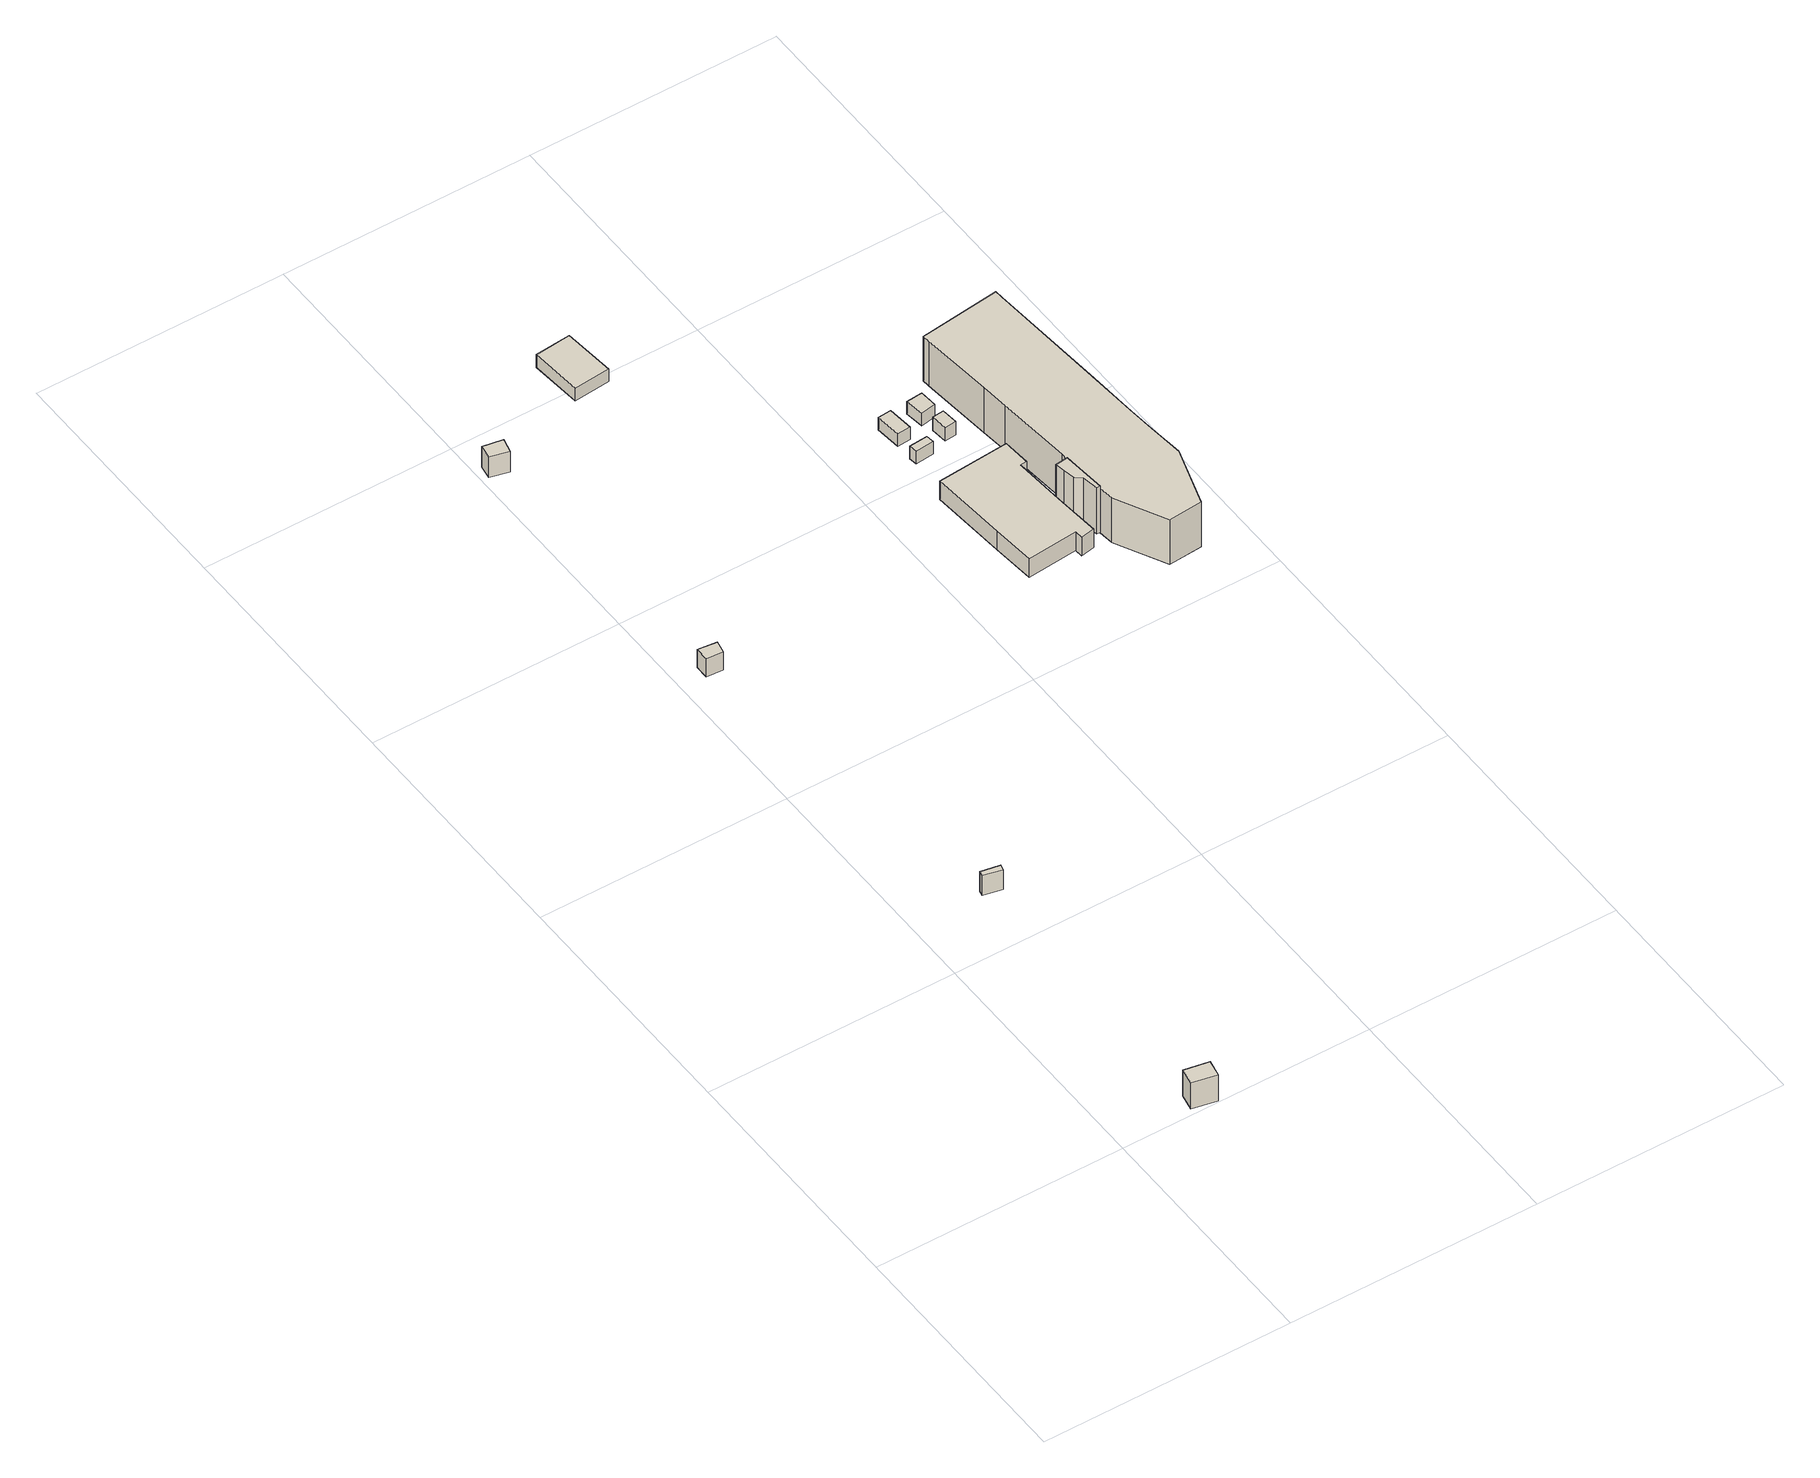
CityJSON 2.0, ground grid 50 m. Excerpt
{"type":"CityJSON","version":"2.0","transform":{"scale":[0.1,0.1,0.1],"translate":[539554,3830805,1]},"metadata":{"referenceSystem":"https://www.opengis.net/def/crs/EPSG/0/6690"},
"CityObjects":{
"building1":{"type":"Building","attributes":{"class":"3001","measuredHeight":6.2,"BuildingDetailAttribute.specifiedBuildingCoverageRate":0.6,"BuildingDetailAttribute.surveyYear":2017,"BuildingTsunamiRiskAttribute.description":"1","BuildingTsunamiRiskAttribute.rank":"2","BuildingTsunamiRiskAttribute.depth":0.91,"BuildingIDAttribute.prefecture":"27","BuildingIDAttribute.city":"27125"},"geometry":[{"type":"Solid","lod":"1","boundaries":[[[[0,1,2,3]],[[2,4,5,3]],[[1,6,4,2]],[[0,7,6,1]],[[3,5,7,0]],[[4,6,7,5]]]]}]},
"building2":{"type":"Building","attributes":{"class":"3001","measuredHeight":4.8,"BuildingDetailAttribute.specifiedBuildingCoverageRate":0.6,"BuildingDetailAttribute.surveyYear":2017,"BuildingTsunamiRiskAttribute.description":"1","BuildingTsunamiRiskAttribute.rank":"2","BuildingTsunamiRiskAttribute.depth":1.19,"BuildingHighTideRiskAttribute.description":"1","BuildingHighTideRiskAttribute.rank":"3","BuildingHighTideRiskAttribute.depth":3.77,"BuildingIDAttribute.prefecture":"27","BuildingIDAttribute.city":"27125"},"geometry":[{"type":"Solid","lod":"1","boundaries":[[[[8,9,10,11]],[[10,12,13,11]],[[9,14,12,10]],[[8,15,14,9]],[[11,13,15,8]],[[12,14,15,13]]]]}]},
"building3":{"type":"Building","attributes":{"class":"3001","measuredHeight":4.3,"BuildingDetailAttribute.specifiedBuildingCoverageRate":0.6,"BuildingDetailAttribute.surveyYear":2017,"BuildingTsunamiRiskAttribute.description":"1","BuildingTsunamiRiskAttribute.rank":"2","BuildingTsunamiRiskAttribute.depth":1.18,"BuildingIDAttribute.prefecture":"27","BuildingIDAttribute.city":"27125"},"geometry":[{"type":"Solid","lod":"1","boundaries":[[[[16,17,18,19]],[[18,20,21,19]],[[17,22,20,18]],[[16,23,22,17]],[[19,21,23,16]],[[20,22,23,21]]]]}]},
"building4":{"type":"Building","attributes":{"class":"3001","measuredHeight":4.9,"BuildingDetailAttribute.specifiedBuildingCoverageRate":0.6,"BuildingDetailAttribute.surveyYear":2017,"BuildingTsunamiRiskAttribute.description":"1","BuildingTsunamiRiskAttribute.rank":"2","BuildingTsunamiRiskAttribute.depth":1.16,"BuildingHighTideRiskAttribute.description":"1","BuildingHighTideRiskAttribute.rank":"3","BuildingHighTideRiskAttribute.depth":3.29,"BuildingIDAttribute.prefecture":"27","BuildingIDAttribute.city":"27125"},"geometry":[{"type":"Solid","lod":"1","boundaries":[[[[24,25,26,27]],[[26,28,29,27]],[[25,30,28,26]],[[24,31,30,25]],[[27,29,31,24]],[[28,30,31,29]]]]}]},
"building5":{"type":"Building","attributes":{"class":"3003","BuildingDetailAttribute.specifiedBuildingCoverageRate":0.6,"BuildingDetailAttribute.surveyYear":2017,"BuildingTsunamiRiskAttribute.description":"1","BuildingTsunamiRiskAttribute.rank":"2","BuildingTsunamiRiskAttribute.depth":0.85,"BuildingHighTideRiskAttribute.description":"1","BuildingHighTideRiskAttribute.rank":"3","BuildingHighTideRiskAttribute.depth":3.43,"BuildingIDAttribute.prefecture":"27","BuildingIDAttribute.city":"27125"},"geometry":[{"type":"Solid","lod":"1","boundaries":[[[[32,33,34,35]],[[34,36,37,35]],[[33,38,36,34]],[[32,39,38,33]],[[35,37,39,32]],[[36,38,39,37]]]]}]},
"building6":{"type":"Building","attributes":{"計測周辺長":79.17,"1/2500図郭":83,"区名":"住之江区","町丁目名称":"南港南２丁目","街区番号":2,"class":"3001","usage":"431","measuredHeight":4.4,"storeysAboveGround":1,"BuildingDetailAttribute.buildingRoofEdgeArea":320.78,"BuildingDetailAttribute.buildingStructureType":"610","BuildingDetailAttribute.buildingStructureOrgType":"2","BuildingDetailAttribute.detailedUsage":"1710","BuildingDetailAttribute.specifiedBuildingCoverageRate":0.6,"BuildingDetailAttribute.surveyYear":2017,"BuildingTsunamiRiskAttribute.description":"1","BuildingTsunamiRiskAttribute.rank":"2","BuildingTsunamiRiskAttribute.depth":0.92,"BuildingHighTideRiskAttribute.description":"1","BuildingHighTideRiskAttribute.rank":"3","BuildingHighTideRiskAttribute.depth":3.51,"BuildingIDAttribute.prefecture":"27","BuildingIDAttribute.city":"27125"},"geometry":[{"type":"Solid","lod":"1","boundaries":[[[[40,41,42,43,44,45,46,47,48,49]],[[48,50,51,49]],[[47,52,50,48]],[[46,53,52,47]],[[45,54,53,46]],[[44,55,54,45]],[[43,56,55,44]],[[42,57,56,43]],[[41,58,57,42]],[[40,59,58,41]],[[49,51,59,40]],[[50,52,53,54,55,56,57,58,59,51]]]]}]},
"building7":{"type":"Building","attributes":{"class":"3001","BuildingDetailAttribute.specifiedBuildingCoverageRate":0.6,"BuildingDetailAttribute.surveyYear":2017,"BuildingTsunamiRiskAttribute.description":"1","BuildingTsunamiRiskAttribute.rank":"2","BuildingTsunamiRiskAttribute.depth":1.1,"BuildingHighTideRiskAttribute.description":"1","BuildingHighTideRiskAttribute.rank":"3","BuildingHighTideRiskAttribute.depth":3.69,"BuildingIDAttribute.prefecture":"27","BuildingIDAttribute.city":"27125"},"geometry":[{"type":"Solid","lod":"1","boundaries":[[[[60,61,62,63]],[[62,64,65,63]],[[61,66,64,62]],[[60,67,66,61]],[[63,65,67,60]],[[64,66,67,65]]]]}]},
"building8":{"type":"Building","attributes":{"class":"3001","BuildingDetailAttribute.specifiedBuildingCoverageRate":0.6,"BuildingDetailAttribute.surveyYear":2017,"BuildingTsunamiRiskAttribute.description":"1","BuildingTsunamiRiskAttribute.rank":"2","BuildingTsunamiRiskAttribute.depth":1.1,"BuildingHighTideRiskAttribute.description":"1","BuildingHighTideRiskAttribute.rank":"3","BuildingHighTideRiskAttribute.depth":3.69,"BuildingIDAttribute.prefecture":"27","BuildingIDAttribute.city":"27125"},"geometry":[{"type":"Solid","lod":"1","boundaries":[[[[68,69,70,71]],[[70,72,73,71]],[[69,74,72,70]],[[68,75,74,69]],[[71,73,75,68]],[[72,74,75,73]]]]}]},
"building9":{"type":"Building","attributes":{"計測周辺長":21.25,"1/2500図郭":92,"区名":"住之江区","町丁目名称":"南港南２丁目","街区番号":2,"class":"3003","usage":"431","measuredHeight":10.9,"storeysAboveGround":1,"BuildingDetailAttribute.buildingRoofEdgeArea":14.57,"BuildingDetailAttribute.buildingStructureType":"610","BuildingDetailAttribute.buildingStructureOrgType":"2","BuildingDetailAttribute.detailedUsage":"1710","BuildingDetailAttribute.specifiedBuildingCoverageRate":0.6,"BuildingDetailAttribute.surveyYear":2017,"BuildingTsunamiRiskAttribute.description":"1","BuildingTsunamiRiskAttribute.rank":"2","BuildingTsunamiRiskAttribute.depth":0.93,"BuildingHighTideRiskAttribute.description":"1","BuildingHighTideRiskAttribute.rank":"3","BuildingHighTideRiskAttribute.depth":3.51,"BuildingIDAttribute.prefecture":"27","BuildingIDAttribute.city":"27125"},"geometry":[{"type":"Solid","lod":"1","boundaries":[[[[76,77,78,79,80,81,82,83]],[[82,84,85,83]],[[81,86,84,82]],[[80,87,86,81]],[[79,88,87,80]],[[78,89,88,79]],[[77,90,89,78]],[[76,91,90,77]],[[83,85,91,76]],[[84,86,87,88,89,90,91,85]]]]}]},
"building10":{"type":"Building","attributes":{"class":"3001","measuredHeight":3.2,"BuildingDetailAttribute.specifiedBuildingCoverageRate":0.6,"BuildingDetailAttribute.surveyYear":2017,"BuildingTsunamiRiskAttribute.description":"1","BuildingTsunamiRiskAttribute.rank":"2","BuildingTsunamiRiskAttribute.depth":0.89,"BuildingHighTideRiskAttribute.description":"1","BuildingHighTideRiskAttribute.rank":"3","BuildingHighTideRiskAttribute.depth":3.48,"BuildingIDAttribute.prefecture":"27","BuildingIDAttribute.city":"27125"},"geometry":[{"type":"Solid","lod":"1","boundaries":[[[[92,93,94,95]],[[94,96,97,95]],[[93,98,96,94]],[[92,99,98,93]],[[95,97,99,92]],[[96,98,99,97]]]]}]},
"building11":{"type":"Building","attributes":{"class":"3001","BuildingDetailAttribute.specifiedBuildingCoverageRate":0.6,"BuildingDetailAttribute.surveyYear":2017,"BuildingTsunamiRiskAttribute.description":"1","BuildingTsunamiRiskAttribute.rank":"2","BuildingTsunamiRiskAttribute.depth":0.87,"BuildingHighTideRiskAttribute.description":"1","BuildingHighTideRiskAttribute.rank":"3","BuildingHighTideRiskAttribute.depth":3.46,"BuildingIDAttribute.prefecture":"27","BuildingIDAttribute.city":"27125"},"geometry":[{"type":"Solid","lod":"1","boundaries":[[[[100,101,102,103]],[[102,104,105,103]],[[101,106,104,102]],[[100,107,106,101]],[[103,105,107,100]],[[104,106,107,105]]]]}]},
"building12":{"type":"Building","attributes":{"class":"3001","measuredHeight":10.6,"BuildingDetailAttribute.specifiedBuildingCoverageRate":0.6,"BuildingDetailAttribute.surveyYear":2017,"BuildingTsunamiRiskAttribute.description":"1","BuildingTsunamiRiskAttribute.rank":"2","BuildingTsunamiRiskAttribute.depth":0.76,"BuildingHighTideRiskAttribute.description":"1","BuildingHighTideRiskAttribute.rank":"3","BuildingHighTideRiskAttribute.depth":3.4,"BuildingIDAttribute.prefecture":"27","BuildingIDAttribute.city":"27125"},"geometry":[{"type":"Solid","lod":"1","boundaries":[[[[108,109,110,111,112,113,114,115,116,117,118,119,120,121,122,123,124,125]],[[124,126,127,125]],[[123,128,126,124]],[[122,129,128,123]],[[121,130,129,122]],[[120,131,130,121]],[[119,132,131,120]],[[118,133,132,119]],[[117,134,133,118]],[[116,135,134,117]],[[115,136,135,116]],[[114,137,136,115]],[[113,138,137,114]],[[112,139,138,113]],[[111,140,139,112]],[[110,141,140,111]],[[109,142,141,110]],[[108,143,142,109]],[[125,127,143,108]],[[126,128,129,130,131,132,133,134,135,136,137,138,139,140,141,142,143,127]]]]}]}
},
"vertices":[
[147,12,0],[153,45,0],[202,36,0],[196,2,0],[202,36,62],[196,2,62],[153,45,62],[147,12,62],
[135,616,13],[137,626,13],[175,619,13],[172,607,13],[175,619,60],[172,607,60],[137,626,60],[135,616,60],
[45,1305,10],[45,1333,10],[83,1328,10],[78,1303,10],[83,1328,53],[78,1303,53],[45,1333,53],[45,1305,53],
[5,1895,17],[9,1922,17],[49,1915,17],[42,1885,17],[49,1915,66],[42,1885,66],[9,1922,66],[5,1895,66],
[219,2067,15],[290,2074,15],[300,1971,15],[228,1964,15],[300,1971,45],[228,1964,45],[290,2074,45],[219,2067,45],
[735,1383,15],[743,1278,15],[751,1189,15],[723,1184,15],[722,1200,15],[622,1191,15],[614,1277,15],[602,1428,15],[744,1439,15],[748,1384,15],[744,1439,59],[748,1384,59],[602,1428,59],[614,1277,59],[622,1191,59],[722,1200,59],[723,1184,59],[751,1189,59],[743,1278,59],[735,1383,59],
[615,1537,14],[652,1540,14],[654,1524,14],[617,1521,14],[654,1524,44],[617,1521,44],[652,1540,44],[615,1537,44],
[610,1623,14],[636,1625,14],[641,1574,14],[615,1572,14],[641,1574,44],[615,1572,44],[636,1625,44],[610,1623,44],
[775,1278,14],[781,1213,14],[774,1213,14],[768,1245,14],[756,1255,14],[751,1278,14],[748,1297,14],[773,1300,14],[748,1297,124],[773,1300,124],[751,1278,124],[756,1255,124],[768,1245,124],[774,1213,124],[781,1213,124],[775,1278,124],
[684,1570,15],[707,1572,15],[710,1539,15],[687,1537,15],[710,1539,47],[687,1537,47],[707,1572,47],[684,1570,47],
[670,1626,15],[702,1629,15],[705,1594,15],[675,1589,15],[705,1594,45],[675,1589,45],[702,1629,45],[670,1626,45],
[919,1434,13],[927,1334,13],[932,1280,13],[939,1212,13],[902,1091,13],[835,1086,13],[784,1183,13],[781,1213,13],[775,1278,13],[773,1300,13],[773,1317,13],[759,1465,13],[753,1520,13],[739,1662,13],[738,1677,13],[898,1696,13],[899,1679,13],[900,1668,13],[899,1679,119],[900,1668,119],[898,1696,119],[738,1677,119],[739,1662,119],[753,1520,119],[759,1465,119],[773,1317,119],[773,1300,119],[775,1278,119],[781,1213,119],[784,1183,119],[835,1086,119],[902,1091,119],[939,1212,119],[932,1280,119],[927,1334,119],[919,1434,119]
]}
